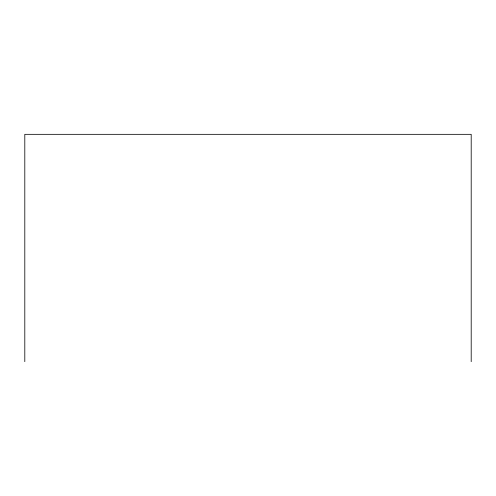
<?xml version="1.0" encoding="UTF-8"?>
<svg xmlns="http://www.w3.org/2000/svg" width="496" height="496" viewBox="0 0 496 496"><rect width="100%" height="100%" fill="white"/><g stroke="black" fill="none" stroke-linecap="round" stroke-linejoin="round"><path stroke-width="0.74" d="M471.2 361.665L471.2 134.335L24.8 134.335L24.8 361.665"/></g></svg>
